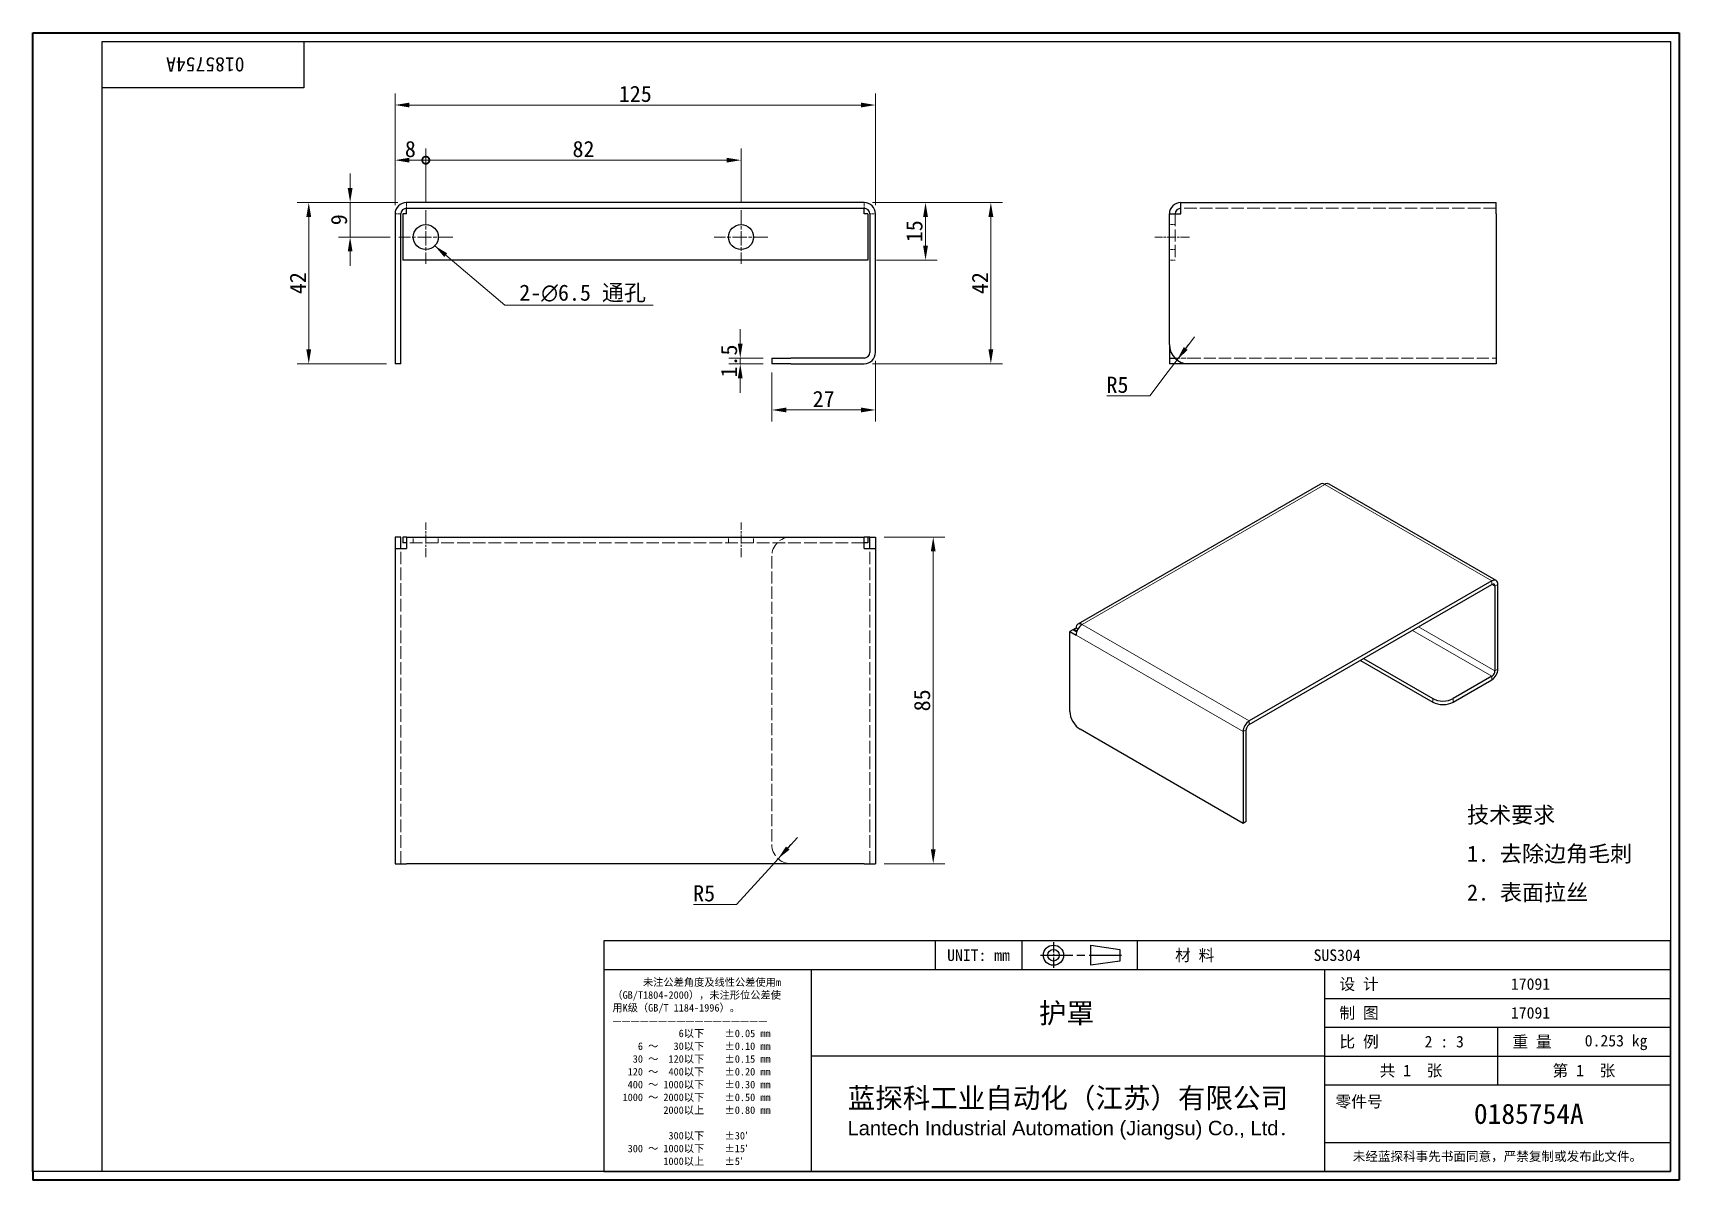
# Model space of a CAD drawing. Header units: millimetres. Extents: x 9 to 437, y 8 to 307.
import ezdxf
from ezdxf.enums import TextEntityAlignment as Align

# ---------------------------------------------------------------- set-up
doc = ezdxf.new("R2010")
doc.units = ezdxf.units.MM
doc.header["$LTSCALE"] = 1.5
doc.linetypes.add('CHAIN', pattern=[0.3543, 0.2362, -0.0295, 0.0591, -0.0295])
doc.linetypes.add('DASHED', pattern=[0.2067, 0.1654, -0.0413])
for name, color, linetype, lineweight in [('1', 7, 'Continuous', 18), ('可见 (ISO)', 7, 'Continuous', 25), ('可见窄的 (ISO)', 7, 'Continuous', 18), ('图框 (ISO)', 7, 'Continuous', 35), ('标题 (ISO)', 7, 'Continuous', 25)]:
    doc.layers.add(name, color=color, linetype=linetype, lineweight=lineweight)
for name, color, linetype, lineweight, true_color in [('中心标记 (ISO)', 1, 'CHAIN', 18, 0xff0000), ('中心线 (ISO)', 1, 'CHAIN', 18, 0xff0000), ('尺寸 (ISO)', 7, 'Continuous', 18, 0x008000), ('符号 (ISO)', 7, 'Continuous', 18, 0x008000), ('隐藏 (ISO)', 5, 'DASHED', 18, 0x0000ff)]:
    doc.layers.add(name, color=color, linetype=linetype, lineweight=lineweight, true_color=true_color)
doc.styles.add('文本样式164', font='SimSun.ttf')
doc.styles.add('文本样式165', font='SimSun.ttf')
doc.styles.add('文本样式74', font='SimSun.ttf')
doc.styles.add('最新国标', font='simfang.ttf')
doc.styles.add('注释文本 (ISO)', font='simfang.ttf')
doc.dimstyles.new('默认 (GB)', dxfattribs={"dimscale": 1.5, "dimtxt": 2.8, "dimasz": 2.5, "dimexe": 2, "dimexo": 1.5, "dimgap": 0.5, "dimtad": 1, "dimtoh": 1, "dimdsep": 46, "dimtxsty": '最新国标', "dimcen": 0.09, "dimdle": 10, "dimclrd": 256, "dimclre": 256, "dimclrt": 256, "dimaunit": 1, "dimadec": 3, "dimazin": 2, "dimtfac": 0.535714, "dimtdec": 3, "dimtmove": 0, "dimatfit": 3, "dimfxl": 0, "dimtolj": 1, "dimlwd": -1, "dimlwe": -1, "dimarcsym": 0})
doc.dimstyles.new('默认 (GB)$7', dxfattribs={"dimscale": 1.5, "dimtxt": 2.8, "dimasz": 2.5, "dimexe": 2, "dimexo": 1.5, "dimgap": 0.5, "dimtad": 1, "dimtoh": 1, "dimdsep": 46, "dimtxsty": '最新国标', "dimcen": 0.09, "dimdle": 10, "dimclrd": 256, "dimclre": 256, "dimclrt": 256, "dimaunit": 1, "dimadec": 3, "dimazin": 2, "dimtfac": 0.535714, "dimtdec": 3, "dimtmove": 0, "dimatfit": 3, "dimfxl": 0, "dimtolj": 1, "dimlwd": -1, "dimlwe": -1, "dimarcsym": 0})

# ---------------------------------------------------------------- blocks, each defined once
blk = doc.blocks.new('图框 最新国标')
at = {"layer": '图框 (ISO)'}
for p, q in [((6, 7), (6, 204.5)), ((6, 204.5), (291.5, 204.5)), ((291.5, 204.5), (291.5, 5.5)), ((6, 7), (6, 5.5)), ((6, 7), (6, 5.5)), ((291.5, 5.5), (6, 5.5))]:
    blk.add_line(p, q, dxfattribs=at)
at = {"layer": '图框 (ISO)', "color": 7, "linetype": 'Continuous', "lineweight": 25}
for p, q in [((18, 203), (290, 203)), ((18, 7), (18, 203)), ((18, 203), (290, 203)), ((53, 203), (53, 195)), ((290, 203), (290, 7)), ((290, 203), (290, 7)), ((53, 195), (18, 195)), ((290, 7), (6, 7)), ((290, 7), (18, 7))]:
    blk.add_line(p, q, dxfattribs=at)
at = {"layer": '图框 (ISO)', "style": '文本样式74'}
blk.add_attdef('零件代号_001', (42.7, 200.25), '', height=2.5, rotation=180, dxfattribs=at)
blk = doc.blocks.new('标题栏 最新国标')
at = {"layer": '标题 (ISO)'}
for p, q in [((381.98, -183.84), (196.98, -183.84)), ((196.98, -183.84), (196.98, -223.84)), ((254.48, -183.84), (254.48, -188.84)), ((269.48, -183.84), (269.48, -188.84)), ((281.48, -188.09), (281.48, -184.59)), ((281.48, -184.59), (286.48, -185.34)), ((286.48, -185.34), (286.48, -187.34)), ((289.48, -183.84), (289.48, -188.84)), ((381.98, -223.84), (381.98, -183.84)), ((383.48, -183.84), (383.48, -225.34)), ((286.48, -187.34), (281.48, -188.09)), ((196.98, -188.84), (381.98, -188.84)), ((232.98, -188.84), (232.98, -223.84)), ((321.98, -188.84), (321.98, -223.84)), ((321.98, -193.84), (381.98, -193.84)), ((321.98, -198.84), (381.98, -198.84)), ((351.98, -198.84), (351.98, -208.84)), ((321.98, -203.84), (232.98, -203.84)), ((321.98, -203.84), (381.98, -203.84)), ((321.98, -208.84), (381.98, -208.84)), ((321.98, -218.84), (381.98, -218.84)), ((196.98, -223.84), (381.98, -223.84)), ((383.48, -225.34), (196.98, -225.34))]:
    blk.add_line(p, q, dxfattribs=at)
at = {"layer": '标题 (ISO)', "linetype": 'CHAIN', "ltscale": 5.000333}
blk.add_line((274.98, -184.09), (274.98, -188.59), dxfattribs=at)
at = {"layer": '标题 (ISO)', "linetype": 'CHAIN', "ltscale": 15.834605}
blk.add_line((272.73, -186.34), (286.98, -186.34), dxfattribs=at)
at = {"layer": '标题 (ISO)'}
for radius in [1.75, 1]:
    blk.add_circle((274.98, -186.34), radius, dxfattribs=at)
at = {"layer": '1', "style": '文本样式164'}
for s, p in [('UNIT: mm', (261.98, -186.34)), ('材 料', (299.48, -186.34)), ('设 计', (327.98, -191.34)), ('制 图', (327.98, -196.34)), ('比 例', (327.98, -201.34)), ('重 量', (357.98, -201.34)), ('共 1  张', (336.98, -206.34)), ('第 1  张', (366.98, -206.34))]:
    blk.add_text(s, height=2, dxfattribs=at).set_placement(p, align=Align.MIDDLE_CENTER)
at = {"layer": '标题 (ISO)', "style": '注释文本 (ISO)'}
for s, insert, char_height, attachment_point, line_spacing_factor in [('\\fSimSun|b0|i0;{\\H1.3000;      未注公差角度及线性公差使用m\\P}\\fSimSun|b0|i0;{\\H1.3000;（GB/T1804-2000），未注形位公差使\\P}\\fSimSun|b0|i0;{\\H1.3000;用K级（GB/T 1184-1996）。\\P}\\fSimSun|b0|i0;{\\H1.3000;—————————————————\\P}\\fSimSun|b0|i0;{\\H1.3000;             6以下    ±0.05 mm\\P}\\fSimSun|b0|i0;{\\H1.3000;     6 ～   30以下    ±0.10 mm\\P}\\fSimSun|b0|i0;{\\H1.3000;    30 ～  120以下    ±0.15 mm\\P}\\fSimSun|b0|i0;{\\H1.3000;   120 ～  400以下    ±0.20 mm\\P}\\fSimSun|b0|i0;{\\H1.3000;   400 ～ 1000以下    ±0.30 mm\\P}\\fSimSun|b0|i0;{\\H1.3000;  1000 ～ 2000以下    ±0.50 mm\\P}\\fSimSun|b0|i0;{\\H1.3000;          2000以上    ±0.80 mm\\P}\\fSimSun|b0|i0;{\\H1.3000;\\P}\\fSimSun|b0|i0;{\\H1.3000;           300以下    ±30′\\P}\\fSimSun|b0|i0;{\\H1.3000;   300 ～ 1000以下    ±15′\\P}\\fSimSun|b0|i0;{\\H1.3000;          1000以上    ±5′}', (198.48, -206.63), 1.3, 4, 1.023913), ('{\\fMicrosoft YaHei|b0|i0|c134|p34;\\H1.75x;蓝探科工业自动化（江苏）有限公司\\P\\fArial|b0|i0|c0|p34;\\H0.71429x;Lantech Industrial Automation (Jiangsu) Co., Ltd\\fFangSong|b0|i0|c134|p49;.\\H1.15195x; }', (277.48, -213.84), 2, 5, 0.978695)]:
    blk.add_mtext(s, dxfattribs=dict(at, insert=insert, char_height=char_height, attachment_point=attachment_point, line_spacing_factor=line_spacing_factor))
at = {"layer": '标题 (ISO)', "attachment_point": 5, "style": '注释文本 (ISO)'}
for s, insert, char_height in [('\\fFangSong|b0|i0;零件号', (327.98, -211.84), 2), ('\\fSimSun|b0|i0;{\\H1.6000;未经蓝探科事先书面同意，严禁复制或发布此文件。}', (351.98, -221.34), 1.6)]:
    blk.add_mtext(s, dxfattribs=dict(at, insert=insert, char_height=char_height))
at = {"layer": '标题 (ISO)'}
for tag, p, height, style in [('材料_001', (320.09, -187.33), 2, '注释文本 (ISO)'), ('设计人_001', (354.32, -192.33), 2, '注释文本 (ISO)'), ('库存编号_001', (272.47, -198.13), 3.5, '文本样式165'), ('设计人_001', (354.32, -197.33), 2, '注释文本 (ISO)'), ('视图比例_001', (339.35, -202.33), 2, '注释文本 (ISO)'), ('质量\\P3;_001', (367.12, -202.16), 2, '注释文本 (ISO)'), ('零件代号_001', (347.9, -215.59), 3.5, '文本样式165')]:
    blk.add_attdef(tag, p, '', height=height, dxfattribs=dict(at, style=style))
blk = doc.blocks.new('_DotSmall')
at = {"color": 0, "linetype": 'ByBlock', "const_width": 0.5}
blk.add_lwpolyline([(-0.0625, 0, 1), (0.0625, 0, 1)], format="xyb", close=True, dxfattribs=at)
blk = doc.blocks.new('*D5')
at = {"layer": 'Defpoints', "color": 0, "transparency": 16777216}
for p in [(111.21, 273.64), (103.21, 259.64), (111.21, 260.64)]:
    blk.add_point(p, dxfattribs=at)
at = {"layer": '尺寸 (ISO)', "color": 116, "true_color": 0x00803f, "transparency": 16777216}
for p, q in [((103.21, 261.89), (103.21, 276.64)), ((111.21, 262.89), (111.21, 276.64)), ((106.96, 273.64), (111.21, 273.64))]:
    blk.add_line(p, q, dxfattribs=at)
blk.add_solid([(106.96, 274.26), (106.96, 273.01), (103.21, 273.64)], dxfattribs=at)
at = {"layer": '尺寸 (ISO)', "color": 116, "true_color": 0x00803f, "transparency": 16777216, "xscale": 3.75, "yscale": 3.75, "zscale": 3.75}
blk.add_blockref('_DotSmall', (111.21, 273.64), dxfattribs=at)
at = {"layer": '尺寸 (ISO)', "transparency": 16777216, "insert": (107.19, 276.51), "char_height": 4.2, "attachment_point": 5, "style": '最新国标'}
blk.add_mtext('\\A1;8', dxfattribs=at)
blk = doc.blocks.new('*D7')
at = {"layer": 'Defpoints', "color": 0, "transparency": 16777216}
for p in [(193.21, 273.64), (111.21, 260.64), (193.21, 260.64)]:
    blk.add_point(p, dxfattribs=at)
at = {"layer": '尺寸 (ISO)', "color": 116, "true_color": 0x00803f, "transparency": 16777216}
for p, q in [((111.21, 262.89), (111.21, 276.64)), ((193.21, 262.89), (193.21, 276.64)), ((111.21, 273.64), (189.46, 273.64))]:
    blk.add_line(p, q, dxfattribs=at)
blk.add_solid([(189.46, 274.26), (189.46, 273.01), (193.21, 273.64)], dxfattribs=at)
at = {"layer": '尺寸 (ISO)', "color": 116, "true_color": 0x00803f, "transparency": 16777216, "xscale": 3.75, "yscale": 3.75, "zscale": 3.75, "rotation": 180}
blk.add_blockref('_DotSmall', (111.21, 273.64), dxfattribs=at)
at = {"layer": '尺寸 (ISO)', "transparency": 16777216, "insert": (152.23, 276.51), "char_height": 4.2, "attachment_point": 5, "style": '最新国标'}
blk.add_mtext('\\A1;82', dxfattribs=at)
blk = doc.blocks.new('*D8')
at = {"layer": 'Defpoints', "color": 0, "transparency": 16777216}
for p in [(106.21, 262.64), (91.52, 253.64), (104.21, 253.64)]:
    blk.add_point(p, dxfattribs=at)
at = {"layer": '尺寸 (ISO)', "color": 116, "true_color": 0x00803f, "transparency": 16777216}
for p, q in [((91.52, 266.39), (91.52, 270.14)), ((103.96, 262.64), (88.52, 262.64)), ((91.52, 262.64), (91.52, 253.64)), ((101.96, 253.64), (88.52, 253.64)), ((91.52, 249.89), (91.52, 246.14))]:
    blk.add_line(p, q, dxfattribs=at)
for points in [[(90.9, 266.39), (92.15, 266.39), (91.52, 262.64)], [(90.9, 249.89), (92.15, 249.89), (91.52, 253.64)]]:
    blk.add_solid(points, dxfattribs=at)
at = {"layer": '尺寸 (ISO)', "transparency": 16777216, "insert": (88.65, 258.14), "char_height": 4.2, "attachment_point": 5, "rotation": 90, "style": '最新国标'}
blk.add_mtext('\\A1;9', dxfattribs=at)
blk = doc.blocks.new('*D9')
at = {"layer": 'Defpoints', "color": 0, "transparency": 16777216}
for p in [(228.21, 287.99), (103.21, 259.64), (228.21, 259.64)]:
    blk.add_point(p, dxfattribs=at)
at = {"layer": '尺寸 (ISO)', "color": 116, "true_color": 0x00803f, "transparency": 16777216}
for p, q in [((103.21, 261.89), (103.21, 290.99)), ((106.96, 287.99), (224.46, 287.99)), ((228.21, 261.89), (228.21, 290.99))]:
    blk.add_line(p, q, dxfattribs=at)
for points in [[(106.96, 288.61), (106.96, 287.36), (103.21, 287.99)], [(224.46, 288.61), (224.46, 287.36), (228.21, 287.99)]]:
    blk.add_solid(points, dxfattribs=at)
at = {"layer": '尺寸 (ISO)', "transparency": 16777216, "insert": (165.71, 290.86), "char_height": 4.2, "attachment_point": 5, "style": '最新国标'}
blk.add_mtext('\\A1;125', dxfattribs=at)
blk = doc.blocks.new('*D10')
at = {"layer": 'Defpoints', "color": 0, "transparency": 16777216}
for p in [(225.21, 262.64), (225.21, 220.64), (258.21, 220.64)]:
    blk.add_point(p, dxfattribs=at)
at = {"layer": '尺寸 (ISO)', "color": 116, "true_color": 0x00803f, "transparency": 16777216}
for p, q in [((227.46, 262.64), (261.21, 262.64)), ((258.21, 258.89), (258.21, 224.39)), ((227.46, 220.64), (261.21, 220.64))]:
    blk.add_line(p, q, dxfattribs=at)
for points in [[(257.59, 258.89), (258.84, 258.89), (258.21, 262.64)], [(257.59, 224.39), (258.84, 224.39), (258.21, 220.64)]]:
    blk.add_solid(points, dxfattribs=at)
at = {"layer": '尺寸 (ISO)', "transparency": 16777216, "insert": (255.36, 241.64), "char_height": 4.2, "attachment_point": 5, "rotation": 90, "style": '最新国标'}
blk.add_mtext('\\A1;42', dxfattribs=at)
blk = doc.blocks.new('*D11')
at = {"layer": 'Defpoints', "color": 0, "transparency": 16777216}
for p in [(228.21, 223.64), (201.21, 220.64), (201.21, 208.64)]:
    blk.add_point(p, dxfattribs=at)
at = {"layer": '尺寸 (ISO)', "color": 116, "true_color": 0x00803f, "transparency": 16777216}
for p, q in [((228.21, 221.39), (228.21, 205.64)), ((201.21, 218.39), (201.21, 205.64)), ((224.46, 208.64), (204.96, 208.64))]:
    blk.add_line(p, q, dxfattribs=at)
for points in [[(204.96, 209.26), (204.96, 208.01), (201.21, 208.64)], [(224.46, 209.26), (224.46, 208.01), (228.21, 208.64)]]:
    blk.add_solid(points, dxfattribs=at)
at = {"layer": '尺寸 (ISO)', "transparency": 16777216, "insert": (214.71, 211.51), "char_height": 4.2, "attachment_point": 5, "style": '最新国标'}
blk.add_mtext('\\A1;27', dxfattribs=at)
blk = doc.blocks.new('*D12')
at = {"layer": 'Defpoints', "color": 0, "transparency": 16777216}
for p in [(225.21, 262.64), (226.21, 247.64), (241.21, 247.64)]:
    blk.add_point(p, dxfattribs=at)
at = {"layer": '尺寸 (ISO)', "color": 116, "true_color": 0x00803f, "transparency": 16777216}
for p, q in [((227.46, 262.64), (244.21, 262.64)), ((241.21, 258.89), (241.21, 251.39)), ((228.46, 247.64), (244.21, 247.64))]:
    blk.add_line(p, q, dxfattribs=at)
for points in [[(240.59, 258.89), (241.84, 258.89), (241.21, 262.64)], [(240.59, 251.39), (241.84, 251.39), (241.21, 247.64)]]:
    blk.add_solid(points, dxfattribs=at)
at = {"layer": '尺寸 (ISO)', "transparency": 16777216, "insert": (238.34, 255.14), "char_height": 4.2, "attachment_point": 5, "rotation": 90, "style": '最新国标'}
blk.add_mtext('\\A1;15', dxfattribs=at)
blk = doc.blocks.new('*D13')
at = {"layer": 'Defpoints', "color": 0, "transparency": 16777216}
for p in [(106.21, 262.64), (80.76, 220.64), (103.21, 220.64)]:
    blk.add_point(p, dxfattribs=at)
at = {"layer": '尺寸 (ISO)', "color": 116, "true_color": 0x00803f, "transparency": 16777216}
for p, q in [((103.96, 262.64), (77.76, 262.64)), ((80.76, 258.89), (80.76, 224.39)), ((100.96, 220.64), (77.76, 220.64))]:
    blk.add_line(p, q, dxfattribs=at)
for points in [[(80.13, 258.89), (81.38, 258.89), (80.76, 262.64)], [(80.13, 224.39), (81.38, 224.39), (80.76, 220.64)]]:
    blk.add_solid(points, dxfattribs=at)
at = {"layer": '尺寸 (ISO)', "transparency": 16777216, "insert": (77.91, 241.64), "char_height": 4.2, "attachment_point": 5, "rotation": 90, "style": '最新国标'}
blk.add_mtext('\\A1;42', dxfattribs=at)
blk = doc.blocks.new('*D14')
at = {"layer": 'Defpoints', "color": 0, "transparency": 16777216}
for p in [(193.01, 222.14), (201.21, 222.14), (201.21, 220.64)]:
    blk.add_point(p, dxfattribs=at)
at = {"layer": '尺寸 (ISO)', "color": 116, "true_color": 0x00803f, "transparency": 16777216}
for p, q in [((193.01, 225.89), (193.01, 229.64)), ((198.96, 222.14), (190.01, 222.14)), ((198.96, 220.64), (190.01, 220.64)), ((193.01, 220.64), (193.01, 222.14)), ((193.01, 216.89), (193.01, 213.14))]:
    blk.add_line(p, q, dxfattribs=at)
for points in [[(192.38, 225.89), (193.63, 225.89), (193.01, 222.14)], [(192.38, 216.89), (193.63, 216.89), (193.01, 220.64)]]:
    blk.add_solid(points, dxfattribs=at)
at = {"layer": '尺寸 (ISO)', "transparency": 16777216, "insert": (190.12, 221.39), "char_height": 4.2, "attachment_point": 5, "rotation": 90, "style": '最新国标'}
blk.add_mtext('\\A1;1.5', dxfattribs=at)
blk = doc.blocks.new('*D15')
at = {"layer": 'Defpoints', "color": 0, "transparency": 16777216}
for p in [(206.21, 95.58), (202.85, 91.88)]:
    blk.add_point(p, dxfattribs=at)
at = {"layer": '尺寸 (ISO)', "color": 116, "true_color": 0x00803f, "transparency": 16777216}
for p, q in [((206.21, 95.58), (202.85, 91.88)), ((205.37, 94.65), (207.9, 97.43)), ((202.85, 91.88), (200.33, 89.1)), ((192.02, 79.96), (200.33, 89.1)), ((180.84, 79.96), (192.02, 79.96))]:
    blk.add_line(p, q, dxfattribs=at)
blk.add_solid([(204.91, 95.07), (205.84, 94.23), (202.85, 91.88)], dxfattribs=at)
at = {"layer": '尺寸 (ISO)', "transparency": 16777216, "insert": (183.62, 82.83), "char_height": 4.2, "attachment_point": 5, "style": '最新国标'}
blk.add_mtext('\\A1;R5', dxfattribs=at)
blk = doc.blocks.new('*D16')
at = {"layer": 'Defpoints', "color": 0, "transparency": 16777216}
for p in [(309.66, 225.64), (306.64, 221.65)]:
    blk.add_point(p, dxfattribs=at)
at = {"layer": '尺寸 (ISO)', "color": 116, "true_color": 0x00803f, "transparency": 16777216}
for p, q in [((308.9, 224.64), (311.17, 227.63)), ((309.66, 225.64), (306.64, 221.65)), ((299.54, 212.29), (304.37, 218.66)), ((306.64, 221.65), (304.37, 218.66)), ((288.36, 212.29), (299.54, 212.29))]:
    blk.add_line(p, q, dxfattribs=at)
blk.add_solid([(308.4, 225.02), (309.4, 224.26), (306.64, 221.65)], dxfattribs=at)
at = {"layer": '尺寸 (ISO)', "transparency": 16777216, "insert": (291.15, 215.16), "char_height": 4.2, "attachment_point": 5, "style": '最新国标'}
blk.add_mtext('\\A1;R5', dxfattribs=at)
blk = doc.blocks.new('*D17')
at = {"layer": 'Defpoints', "color": 0, "transparency": 16777216}
for p in [(228.21, 175.58), (228.21, 90.58), (243.21, 90.58)]:
    blk.add_point(p, dxfattribs=at)
at = {"layer": '尺寸 (ISO)', "color": 116, "true_color": 0x00803f, "transparency": 16777216}
for p, q in [((230.46, 175.58), (246.21, 175.58)), ((243.21, 171.83), (243.21, 94.33)), ((230.46, 90.58), (246.21, 90.58))]:
    blk.add_line(p, q, dxfattribs=at)
for points in [[(242.59, 171.83), (243.84, 171.83), (243.21, 175.58)], [(242.59, 94.33), (243.84, 94.33), (243.21, 90.58)]]:
    blk.add_solid(points, dxfattribs=at)
at = {"layer": '尺寸 (ISO)', "transparency": 16777216, "insert": (240.34, 133.08), "char_height": 4.2, "attachment_point": 5, "rotation": 90, "style": '最新国标'}
blk.add_mtext('\\A1;85', dxfattribs=at)

msp = doc.modelspace()

# ---------------------------------------------------------------- linework, layer by layer
at = {"layer": '中心标记 (ISO)', "ltscale": 10.371169}
for p, q in [((111.2137, 260.6357), (111.2137, 246.6357)), ((193.2137, 260.6357), (193.2137, 246.6357)), ((118.2137, 253.6357), (104.2137, 253.6357)), ((200.2137, 253.6357), (186.2137, 253.6357))]:
    msp.add_line(p, q, dxfattribs=at)
at = {"layer": '中心线 (ISO)', "ltscale": 6.667144}
for p, q in [((309.9067, 253.6357), (300.9067, 253.6357)), ((111.2137, 170.3263), (111.2137, 179.3263)), ((193.2137, 170.3263), (193.2137, 179.3263))]:
    msp.add_line(p, q, dxfattribs=at)
at = {"layer": '可见 (ISO)'}
for p, q in [((225.2137, 262.6357), (106.2137, 262.6357)), ((307.6567, 259.6357), (307.6567, 262.6357)), ((307.6567, 262.6357), (389.6567, 262.6357)), ((389.6567, 259.6357), (389.6567, 262.6357)), ((103.2137, 259.6357), (103.2137, 220.6357)), ((104.7137, 220.6357), (104.7137, 259.6357)), ((105.2137, 259.6357), (105.2137, 247.6357)), ((106.2137, 259.6357), (105.2137, 259.6357)), ((106.2137, 259.6357), (106.2137, 261.1357)), ((106.2137, 261.1357), (225.2137, 261.1357)), ((225.2137, 259.6357), (225.2137, 261.1357)), ((226.2137, 259.6357), (225.2137, 259.6357)), ((226.2137, 259.6357), (226.2137, 247.6357)), ((226.7137, 259.6357), (226.7137, 223.6357)), ((228.2137, 223.6357), (228.2137, 259.6357)), ((304.6567, 259.6357), (307.6567, 259.6357)), ((304.6567, 225.6357), (304.6567, 259.6357)), ((389.6567, 259.6357), (389.6567, 220.6357)), ((226.2137, 247.6357), (105.2137, 247.6357)), ((304.6567, 225.6357), (304.6567, 223.6357)), ((304.6567, 223.6357), (304.6567, 222.1357)), ((104.7137, 220.6357), (103.2137, 220.6357)), ((201.2137, 222.1357), (206.2137, 222.1357)), ((201.2137, 222.1357), (201.2137, 220.6357)), ((206.2137, 220.6357), (201.2137, 220.6357)), ((225.2137, 222.1357), (206.2137, 222.1357)), ((206.2137, 220.6357), (225.2137, 220.6357)), ((304.6567, 222.1357), (306.086, 222.1357)), ((304.6567, 222.1357), (304.6567, 220.6357)), ((309.6567, 220.6357), (304.6567, 220.6357)), ((389.6567, 220.6357), (309.6567, 220.6357)), ((343.9341, 189.3669), (280.8248, 152.9308)), ((389.6712, 164.2597), (346.1841, 189.3669)), ((104.7137, 175.5763), (103.2137, 175.5763)), ((103.2137, 175.5763), (103.2137, 172.5763)), ((103.2137, 172.5763), (106.2137, 172.5763)), ((103.2137, 172.5763), (103.2137, 90.5763)), ((104.7137, 172.5763), (104.7137, 175.5763)), ((105.2137, 175.5763), (105.2137, 174.0763)), ((106.2137, 175.5763), (105.2137, 175.5763)), ((106.2137, 174.0763), (105.2137, 174.0763)), ((106.2137, 175.5763), (106.2137, 172.5763)), ((106.2137, 175.5763), (225.2137, 175.5763)), ((226.2137, 175.5763), (225.2137, 175.5763)), ((225.2137, 172.5763), (225.2137, 175.5763)), ((226.2137, 174.0763), (225.2137, 174.0763)), ((225.2137, 172.5763), (228.2137, 172.5763)), ((226.2137, 175.5763), (226.2137, 174.0763)), ((226.7137, 175.5763), (226.2137, 175.5763)), ((226.7137, 175.5763), (228.2137, 175.5763)), ((226.7137, 172.5763), (226.7137, 175.5763)), ((228.2137, 175.5763), (228.2137, 172.5763)), ((228.2137, 172.5763), (228.2137, 90.5763)), ((388.5462, 164.1482), (325.4369, 127.7121)), ((325.4369, 126.7935), (388.5462, 163.2297)), ((389.3417, 162.7704), (389.3417, 140.725)), ((390.1372, 141.1843), (390.1372, 163.2297)), ((279.5633, 151.4415), (278.7678, 150.9822)), ((278.7678, 150.9822), (280.3588, 150.0637)), ((278.7678, 130.1616), (278.7678, 150.9822)), ((280.4997, 150.9009), (279.5633, 151.4415)), ((280.3588, 151.9008), (279.8285, 151.5946)), ((279.8285, 151.5946), (280.5914, 151.1542)), ((279.8285, 151.2884), (279.8285, 151.5946)), ((280.8248, 151.6317), (280.3588, 151.9008)), ((354.3399, 143.4807), (373.1666, 132.611)), ((355.1354, 143.9399), (373.1666, 133.5296)), ((388.5462, 139.3471), (378.4699, 133.5296)), ((378.4699, 132.611), (388.5462, 138.4286)), ((323.8459, 101.0739), (281.4195, 125.5688)), ((323.8459, 124.9564), (323.8459, 101.0739)), ((324.6414, 101.5331), (324.6414, 125.4157)), ((324.6414, 101.5331), (323.8459, 101.0739)), ((103.2137, 90.5763), (106.2137, 90.5763)), ((225.2137, 90.5763), (106.2137, 90.5763)), ((225.2137, 90.5763), (228.2137, 90.5763))]:
    msp.add_line(p, q, dxfattribs=at)
for centre in [(111.2137, 253.6357), (193.2137, 253.6357)]:
    msp.add_circle(centre, 3.25, dxfattribs=at)
for centre, radius, start, end in [((106.2137, 259.6357), 3, 90, 180), ((225.2137, 259.6357), 3, 0, 90), ((307.6567, 259.6357), 3, 90, 180), ((106.2137, 259.6357), 1.5, 90, 180), ((225.2137, 259.6357), 1.5, 0, 90), ((307.6567, 259.6357), 1.5, 90, 180), ((225.2137, 223.6357), 3, 270, 0), ((225.2137, 223.6357), 1.5, 270, 0), ((309.6567, 225.6357), 5, 180, 270)]:
    msp.add_arc(centre, radius, start, end, dxfattribs=at)
for centre, major_axis, start_param, end_param in [((345.0591, 187.4184), (-1.125, 1.9486), 5.49778714, 6.28318531), ((345.0591, 187.4184), (1.125, 1.9486), 0, 0.78539816), ((388.5462, 162.3111), (1.125, 1.9486), 5.49778714, 7.06858347), ((388.5462, 162.3111), (0.5625, 0.9743), 5.49778714, 7.06858347), ((281.9498, 150.9822), (-1.125, 1.9486), 5.49778714, 7.06858347), ((281.9498, 150.9822), (-1.125, -1.9486), 3.92699082, 5.49778714), ((388.5462, 140.2657), (1.125, 1.9486), 3.92699082, 5.49778714), ((388.5462, 140.2657), (-0.5625, -0.9743), 0.78539816, 2.35619449), ((375.8182, 135.0605), (-3.75, 0), 0.78539816, 2.35619449), ((281.4195, 128.6306), (-1.875, 3.2476), 0.78539816, 2.35619449), ((375.8182, 134.142), (3.75, 0), 3.92699082, 5.49778714), ((325.4369, 125.8749), (-1.125, -1.9486), 3.92699082, 5.49778714), ((325.4369, 125.8749), (0.5625, 0.9743), 0.78539816, 2.35619449)]:
    msp.add_ellipse(centre, major_axis=major_axis, ratio=0.57735027, start_param=start_param, end_param=end_param, dxfattribs=at)
at = {"layer": '可见窄的 (ISO)'}
for p, q in [((345.0591, 189.2555), (281.9498, 152.8193)), ((345.0591, 189.2555), (388.5462, 164.1482)), ((388.5462, 164.1482), (388.5462, 163.2297)), ((389.3417, 162.7704), (388.5462, 163.2297)), ((390.1372, 163.2297), (389.3417, 162.7704)), ((280.3588, 150.0637), (323.8459, 124.9564)), ((281.9498, 152.8193), (325.4369, 127.7121)), ((388.5462, 139.3471), (367.8633, 151.2884)), ((369.4543, 152.207), (389.3417, 140.725)), ((388.5462, 138.4286), (388.5462, 139.3471)), ((389.3417, 140.725), (390.1372, 141.1843)), ((373.1666, 133.5296), (373.1666, 132.611)), ((378.4699, 132.611), (378.4699, 133.5296)), ((323.8459, 124.9564), (324.6414, 125.4157)), ((325.4369, 127.7121), (325.4369, 126.7935))]:
    msp.add_line(p, q, dxfattribs=at)
at = {"layer": '隐藏 (ISO)', "ltscale": 1.904597}
for p, q in [((106.2137, 261.1357), (106.2137, 262.6357)), ((225.2137, 261.1357), (225.2137, 262.6357)), ((103.2137, 259.6357), (104.7137, 259.6357)), ((226.7137, 259.6357), (228.2137, 259.6357)), ((306.1567, 256.8857), (304.6567, 256.8857)), ((306.1567, 250.3857), (304.6567, 250.3857)), ((306.1567, 247.6357), (304.6567, 247.6357)), ((107.9637, 174.0763), (107.9637, 175.5763)), ((114.4637, 174.0763), (114.4637, 175.5763)), ((189.9637, 174.0763), (189.9637, 175.5763)), ((196.4637, 174.0763), (196.4637, 175.5763))]:
    msp.add_line(p, q, dxfattribs=at)
at = {"layer": '隐藏 (ISO)', "ltscale": 12.901145}
msp.add_line((306.1567, 259.6357), (306.1567, 247.6357), dxfattribs=at)
at = {"layer": '隐藏 (ISO)', "ltscale": 13.223674}
for p, q in [((389.6567, 261.1357), (307.6567, 261.1357)), ((104.7137, 90.5763), (104.7137, 172.5763)), ((226.7137, 90.5763), (226.7137, 172.5763))]:
    msp.add_line(p, q, dxfattribs=at)
at = {"layer": '隐藏 (ISO)', "ltscale": 5.049878}
msp.add_line((306.086, 222.1357), (309.6567, 222.1357), dxfattribs=at)
at = {"layer": '隐藏 (ISO)', "ltscale": 12.731393}
for p, q in [((309.6567, 222.1357), (384.6567, 222.1357)), ((201.2137, 170.5763), (201.2137, 95.5763))]:
    msp.add_line(p, q, dxfattribs=at)
at = {"layer": '隐藏 (ISO)', "ltscale": 12.665669}
msp.add_line((384.6567, 222.1357), (389.6567, 222.1357), dxfattribs=at)
at = {"layer": '隐藏 (ISO)', "ltscale": 13.234796}
msp.add_line((225.2137, 174.0763), (106.2137, 174.0763), dxfattribs=at)
at = {"layer": '隐藏 (ISO)', "ltscale": 12.665669}
for centre, start, end in [((206.2137, 170.5763), 90, 180), ((206.2137, 95.5763), 180, 270)]:
    msp.add_arc(centre, 5, start, end, dxfattribs=at)

# ---------------------------------------------------------------- block references
at = {"xscale": 1.5, "yscale": 1.5, "zscale": 1.5}
msp.add_blockref('图框 最新国标', (0, 0), dxfattribs=at).add_auto_attribs({'零件代号_001': '0185754A'})
ref = msp.add_blockref('标题栏 最新国标', (-137.9738, 346.2664), dxfattribs=dict(xscale=1.5, yscale=1.5, zscale=1.5))
ref.add_attrib('零件代号_001', '0185754A', (383.8806, 22.875), dxfattribs={"layer": '标题 (ISO)', "height": 5.25, "style": '文本样式165'})
ref.add_attrib('库存编号_001', '护罩', (270.727, 49.0663), dxfattribs={"layer": '标题 (ISO)', "height": 5.25, "style": '文本样式165'})
ref.add_attrib('质量\\P3;_001', '0.253 kg', (412.7057, 43.0243), dxfattribs={"layer": '标题 (ISO)', "height": 3, "style": '注释文本 (ISO)'})
ref.add_attrib('视图比例_001', '2 : 3', (371.0571, 42.7757), dxfattribs={"layer": '标题 (ISO)', "height": 3, "style": '注释文本 (ISO)'})
ref.add_attrib('设计人_001', '17091', (393.5057, 57.7671), dxfattribs={"layer": '标题 (ISO)', "height": 3, "style": '注释文本 (ISO)'})
ref.add_attrib('设计人_001', '17091', (393.5057, 50.2671), dxfattribs={"layer": '标题 (ISO)', "height": 3, "style": '注释文本 (ISO)'})
ref.add_attrib('材料_001', 'SUS304', (342.1671, 65.2671), dxfattribs={"layer": '标题 (ISO)', "height": 3, "style": '注释文本 (ISO)'})

# ---------------------------------------------------------------- texts
at = {"layer": '符号 (ISO)', "char_height": 4.2}
for s, insert, width, attachment_point, line_spacing_factor, style in [('2-\\fAIGDT|b0|i0;{\\H4.2000;n}\\fFangSong|b0|i0;{\\H4.2000;6.5 通孔}', (135.5255, 236.6109), 36.506807, 7, 0.49, '最新国标'), ('\\fFangSong|b0|i0;{\\H4.2000;技术要求\\P}\\fFangSong|b0|i0;{\\H4.2000;1. 去除边角毛刺\\P}\\fFangSong|b0|i0;{\\H4.2000;2. 表面拉丝}', (382.0912, 92.9508), 47.157894, 4, 1.441304, '注释文本 (ISO)')]:
    msp.add_mtext(s, dxfattribs=dict(at, insert=insert, width=width, attachment_point=attachment_point, line_spacing_factor=line_spacing_factor, style=style))

# ---------------------------------------------------------------- dimensions: what is measured, and where the dimension line sits
at = {"layer": '尺寸 (ISO)', "color": 116, "true_color": 0x00803f}
for base, p1, p2, angle, override, picture, middle in [((228.2137, 287.989), (103.2137, 259.6357), (228.2137, 259.6357), 180, {"dimgap": 0.5, "dimtoh": 0, "dimdec": 2, "dimtol": 0, "dimlim": 0, "dimtp": 0, "dimtm": 0, "dimtdec": 3, "dimtofl": 0, "dimatfit": 1}, '*D9', (165.7137, 287.989)), ((111.2137, 273.6357), (103.2137, 259.6357), (111.2137, 260.6357), 180, {"dimgap": 0.5, "dimtoh": 0, "dimdec": 2, "dimblk2": 'DotSmall', "dimsah": 1, "dimdle": 0, "dimtol": 0, "dimlim": 0, "dimtp": 0, "dimtm": 0, "dimtdec": 3, "dimtofl": 1, "dimatfit": 1}, '*D5', (107.1937, 273.6357)), ((193.2137, 273.6357), (111.2137, 260.6357), (193.2137, 260.6357), 180, {"dimgap": 0.5, "dimtoh": 0, "dimdec": 2, "dimblk1": 'DotSmall', "dimsah": 1, "dimdle": 0, "dimtol": 0, "dimlim": 0, "dimtp": 0, "dimtm": 0, "dimtdec": 3, "dimtofl": 0, "dimatfit": 1}, '*D7', (152.2337, 273.6357)), ((91.5202, 253.6357), (106.2137, 262.6357), (104.2137, 253.6357), 90, {"dimgap": 0.5, "dimtoh": 0, "dimdec": 2, "dimtol": 0, "dimlim": 0, "dimtp": 0, "dimtm": 0, "dimtdec": 3, "dimtofl": 1, "dimatfit": 1}, '*D8', (91.5202, 258.1357)), ((80.7564, 220.6357), (106.2137, 262.6357), (103.2137, 220.6357), 90, {"dimgap": 0.5, "dimtoh": 0, "dimdec": 2, "dimtol": 0, "dimlim": 0, "dimtp": 0, "dimtm": 0, "dimtdec": 3, "dimtofl": 0, "dimatfit": 1}, '*D13', (80.7564, 241.6357)), ((258.2137, 220.6357), (225.2137, 262.6357), (225.2137, 220.6357), 90, {"dimgap": 0.5, "dimtoh": 0, "dimdec": 2, "dimtol": 0, "dimlim": 0, "dimtp": 0, "dimtm": 0, "dimtdec": 3, "dimtofl": 0, "dimatfit": 1}, '*D10', (258.2137, 241.6357)), ((241.2137, 247.6357), (225.2137, 262.6357), (226.2137, 247.6357), 90, {"dimgap": 0.5, "dimtoh": 0, "dimdec": 2, "dimtol": 0, "dimlim": 0, "dimtp": 0, "dimtm": 0, "dimtdec": 3, "dimtofl": 0, "dimatfit": 1}, '*D12', (241.2137, 255.1357)), ((193.0085, 222.1357), (201.2137, 220.6357), (201.2137, 222.1357), 270, {"dimgap": 0.5, "dimtoh": 0, "dimdec": 2, "dimtol": 0, "dimlim": 0, "dimtp": 0, "dimtm": 0, "dimtdec": 3, "dimtofl": 1, "dimatfit": 1}, '*D14', (193.0085, 221.3857)), ((243.2137, 90.5763), (228.2137, 175.5763), (228.2137, 90.5763), 90, {"dimgap": 0.5, "dimtoh": 0, "dimdec": 2, "dimtol": 0, "dimlim": 0, "dimtp": 0, "dimtm": 0, "dimtdec": 3, "dimtofl": 0, "dimatfit": 1}, '*D17', (243.2137, 133.0763))]:
    dim = msp.add_linear_dim(base=base, p1=p1, p2=p2, angle=angle, dimstyle='默认 (GB)', override=override, dxfattribs=at)
    dim.commit()
    dim.dimension.update_dxf_attribs({"geometry": picture, "text_midpoint": middle, "dimtype": 160})
for center, mpoint, picture, middle in [((309.6567, 225.6357), (306.6362, 221.6512), '*D16', (291.1455, 212.289)), ((206.2137, 95.5763), (202.8507, 91.8763), '*D15', (183.6223, 79.9558))]:
    dim = msp.add_radius_dim(center=center, mpoint=mpoint, dimstyle='默认 (GB)', override={"dimgap": 0.5, "dimtih": 1, "dimdec": 2, "dimlfac": 1, "dimcen": 0, "dimtol": 0, "dimlim": 0, "dimtp": 0, "dimtm": 0, "dimtdec": 3}, dxfattribs=at)
    dim.commit()
    dim.dimension.update_dxf_attribs({"geometry": picture, "text_midpoint": middle, "dimtype": 164})
dim = msp.add_linear_dim(base=(201.2137, 208.6357), p1=(228.2137, 223.6357), p2=(201.2137, 220.6357), dimstyle='默认 (GB)', override={"dimgap": 0.5, "dimtoh": 0, "dimdec": 2, "dimtol": 0, "dimlim": 0, "dimtp": 0, "dimtm": 0, "dimtdec": 3, "dimtofl": 0, "dimatfit": 1}, dxfattribs=at)
dim.commit()
dim.dimension.update_dxf_attribs({"geometry": '*D11', "text_midpoint": (214.7137, 208.6357), "dimtype": 160})

# ---------------------------------------------------------------- leaders
at = {"layer": '符号 (ISO)', "annotation_type": 0, "has_hookline": 1, "hookline_direction": 0, "text_width": 34.8135}
msp.add_leader([(113.5289, 251.3549), (131.7755, 235.9109), (135.5255, 235.9109)], dimstyle='默认 (GB)$7', override={"dimgap": 0, "dimtad": 1}, dxfattribs=at)

doc.saveas('drawing.dxf')
